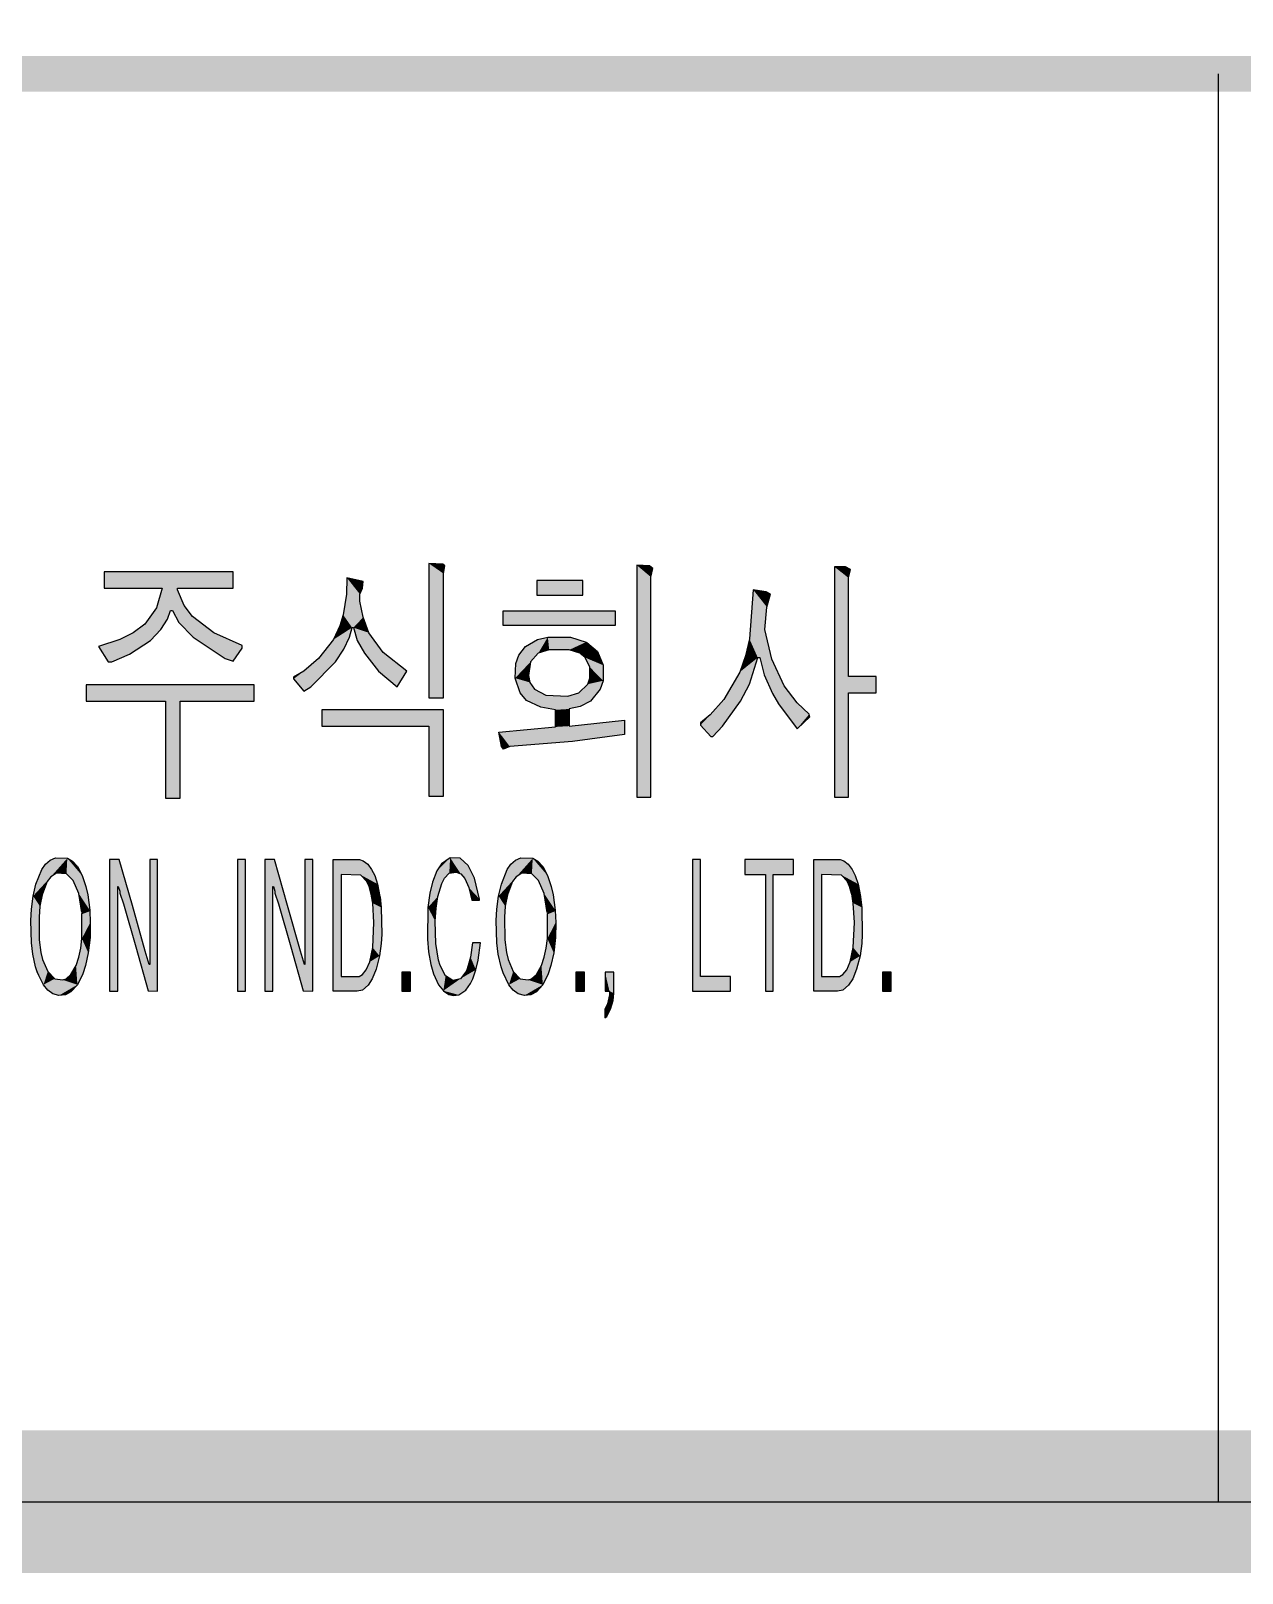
# Model space of a CAD drawing. Extents: x -109 to 1179, y -20 to 602.
# Drawn here: x 316.26 to 350.17, y 16 to 59.2 of the extents above; entities that cross this region are included whole.
import ezdxf

# ---------------------------------------------------------------- set-up
doc = ezdxf.new("R2010")
doc.units = 0
doc.header["$LTSCALE"] = 500
doc.header["$MEASUREMENT"] = 0
doc.layers.get('0').update_dxf_attribs({"linetype": 'CONTINUOUS'})
for name, color, linetype in [('HATCH1', 253, 'CONTINUOUS'), ('T-LINE3', 2, 'CONTINUOUS'), ('T-TEMP1', 1, 'CONTINUOUS')]:
    doc.layers.add(name, color=color, linetype=linetype)

# ---------------------------------------------------------------- blocks, each defined once
blk = doc.blocks.new('AA')
for points in [[(2936.8, 38.7), (2936.8, -216.5), (2964.9, -216.5), (2964.9, 19.2), (2967.4, 33.8), (2963.7, 37), (2936.8, 38.7)], [(3331.2, 35.4), (3331.2, -405), (3358.1, -405), (3358.1, 12.7), (3361.8, 28.9), (3355.7, 33.8), (3331.2, 35.4)], [(3706.1, 32.2), (3706.1, -405), (3733, -405), (3733, -206.7), (3785.5, -206.7), (3785.5, -175.8), (3733, -175.8), (3733, 11), (3736.6, 27.3), (3726.9, 32.2), (3706.1, 32.2)], [(2321.4, 22.4), (2321.4, -8.5), (2431.3, -8.5), (2420.3, -45.8), (2398.3, -76.7), (2376.3, -93), (2350.7, -106), (2310.4, -119), (2328.7, -148.2), (2336, -148.2), (2369, -133.6), (2409.3, -107.6), (2428.8, -86.5), (2441.1, -67), (2447.2, -50.7), (2450.8, -50.7), (2463, -73.5), (2489.9, -101.1), (2551, -141.7), (2565.6, -146.6), (2582.7, -122.2), (2582.7, -117.3), (2529, -93), (2488.7, -62.1), (2472.8, -41), (2460.6, -11.7), (2460.6, -8.5), (2565.6, -8.5), (2565.6, 22.4), (2321.4, 22.4)], [(2781.7, 11), (2780.5, -19.8), (2774.4, -58.8), (2768.3, -80), (2756.1, -106), (2728, -141.7), (2699.9, -166.1), (2680.4, -177.5), (2680.4, -180.7), (2699.9, -203.5), (2713.4, -195.3), (2759.8, -148.2), (2775.6, -123.8), (2786.6, -101.1), (2791.5, -83.2), (2794, -83.2), (2801.3, -107.6), (2814.7, -132), (2841.6, -166.1), (2877, -195.3), (2895.3, -166.1), (2850.1, -130.3), (2823.3, -93), (2812.3, -63.7), (2806.2, -32.8), (2806.2, -19.8), (2811, -8.5), (2812.3, 4.5), (2781.7, 11)], [(3142, 6.2), (3142, -21.5), (3228.7, -21.5), (3228.7, 6.2), (3142, 6.2)], [(3552.3, -11.7), (3544.9, -104.3), (3537.6, -136.8), (3526.6, -167.7), (3496.1, -219.7), (3470.4, -249), (3452.1, -263.6), (3452.1, -268.5), (3471.7, -289.6), (3475.3, -289.6), (3493.6, -270.1), (3527.8, -223), (3544.9, -190.5), (3560.8, -140.1), (3564.5, -140.1), (3573, -172.6), (3588.9, -208.3), (3599.9, -227.8), (3635.3, -275), (3659.7, -252.2), (3658.5, -247.3), (3635.3, -226.2), (3610.9, -193.7), (3587.7, -143.3), (3574.2, -86.5), (3577.9, -44.2), (3585.2, -19.8), (3576.7, -15), (3552.3, -11.7)], [(3077.3, -52.3), (3077.3, -78.3), (3290.9, -78.3), (3290.9, -52.3), (3077.3, -52.3)], [(3235.4, -110.6), (3223.4, -131.8), (3203, -125.5), (3165.2, -125.5), (3144.4, -132), (3129.8, -148.2), (3126.1, -174.2), (3128.5, -187.2), (3137.1, -200.2), (3159.1, -211.6), (3200.6, -213.2), (3221.3, -206.7), (3238.4, -190.5), (3242.1, -179.1), (3242.1, -158), (3233.6, -140.1), (3224, -132.1), (3236.4, -111.2), (3256.8, -128.7), (3267.7, -154.7), (3267.7, -184), (3261.6, -200.2), (3243.3, -223), (3223.8, -232.7), (3203, -237.6), (3203, -270.1), (3308, -258.7), (3308, -286.3), (3209.1, -299.3), (3090.7, -309.1), (3078.5, -314), (3074.8, -309.1), (3069.9, -281.5), (3177.4, -271.7), (3177.4, -239.2), (3149.3, -234.3), (3122.4, -221.3), (3110.2, -206.7), (3100.5, -179.1), (3101.7, -151.5), (3107.8, -135.2), (3120, -119), (3143.2, -106), (3162.7, -101.1), (3205.5, -101.1), (3235.4, -110.6)], [(2287.2, -192.1), (2287.2, -223), (2437.4, -223), (2437.4, -406.6), (2465.5, -406.6), (2465.5, -223), (2605.9, -223), (2605.9, -192.1), (2287.2, -192.1)], [(2734.1, -239.2), (2734.1, -270.1), (2936.8, -270.1), (2936.8, -403.3), (2964.9, -403.3), (2964.9, -239.2), (2734.1, -239.2)], [(2293.8, -619.3), (2278.9, -623.7), (2273.2, -588), (2262.5, -563), (2249.8, -550.5), (2230.7, -549.4), (2220, -556.2), (2213.1, -565.3), (2203.6, -590.3), (2199.3, -611.9), (2197.7, -632.4), (2198.2, -675.6), (2201.4, -699.5), (2204.6, -713.1), (2214.2, -735.9), (2227.5, -749.5), (2242.9, -751.8), (2249.3, -749.5), (2258.3, -741.5), (2267.9, -724.5), (2273.2, -708.6), (2276.9, -691.5), (2279, -673.3), (2279, -625.4), (2293.9, -620.3), (2295, -642.6), (2294.4, -671), (2291.2, -700.6), (2285.9, -724.5), (2280.6, -740.4), (2270.5, -760.9), (2258.3, -774.5), (2247.7, -780.2), (2235.4, -781.4), (2223.7, -777.9), (2214.2, -771.1), (2206.2, -760.9), (2195.1, -738.1), (2191.3, -726.8), (2186, -702.9), (2183.4, -681.3), (2182.3, -639.2), (2183.4, -617.6), (2186.5, -592.6), (2191.9, -569.8), (2203, -542.5), (2209.9, -532.3), (2219, -524.3), (2229.1, -519.8), (2251.4, -520.9), (2260.9, -526.6), (2270.5, -536.8), (2279.5, -553.9), (2286.5, -574.4), (2290.2, -590.3), (2293.8, -619.3)], [(2331.6, -523.2), (2331.6, -773.4), (2347, -773.4), (2347, -574.4), (2348.1, -574.4), (2350.7, -583.5), (2350.7, -586.9), (2357.7, -607.4), (2381, -689.2), (2404.4, -772.3), (2422.5, -773.4), (2422.5, -523.2), (2407.6, -523.2), (2407.6, -722.2), (2406.5, -722.2), (2399.1, -697.2), (2374.7, -610.8), (2349.7, -523.2), (2331.6, -523.2)], [(2573.9, -523.2), (2573.9, -773.4), (2589.3, -773.4), (2589.3, -523.2), (2573.9, -523.2)], [(2626, -523.2), (2626, -773.4), (2641.4, -773.4), (2641.4, -574.4), (2642.5, -574.4), (2645.1, -583.5), (2645.1, -586.9), (2652, -607.4), (2675.4, -689.2), (2698.8, -772.3), (2716.9, -773.4), (2716.9, -523.2), (2702, -523.2), (2702, -722.2), (2700.9, -722.2), (2693.5, -697.2), (2669.1, -610.8), (2644.1, -523.2), (2626, -523.2)], [(2844.3, -593.2), (2828.4, -592.2), (2823.7, -574.4), (2818.9, -564.1), (2808.3, -552.8), (2770.5, -551.6), (2770.5, -745), (2804.6, -745), (2810.9, -741.5), (2818.4, -732.5), (2824.8, -717.7), (2830.6, -690.4), (2832.7, -642.6), (2830.6, -606.2), (2828.5, -592.8), (2844.5, -594.1), (2846.5, -614.2), (2847.6, -665.4), (2846.5, -682.4), (2843.4, -706.3), (2837, -731.3), (2829.5, -749.5), (2821.6, -762), (2810.9, -771.1), (2800.8, -773.4), (2755.7, -773.4), (2755.7, -523.2), (2805.6, -523.2), (2812.5, -525.5), (2821, -532.3), (2828.5, -542.5), (2834.3, -553.9), (2839.6, -569.8), (2844.3, -593.2)], [(2977.3, -519.8), (2960.8, -531.2), (2952.3, -544.8), (2943.8, -566.4), (2939, -586.9), (2935.3, -614.2), (2934.2, -674.5), (2936.3, -698.3), (2940.6, -722.2), (2945.9, -740.4), (2955.5, -760.9), (2964.5, -772.3), (2974.6, -779.1), (2983.6, -781.4), (2993.7, -780.2), (3007, -771.1), (3016.1, -758.6), (3020.3, -749.5), (3026.1, -732.5), (3030.4, -714.3), (3034.7, -681.3), (3019.8, -681.3), (3016.1, -708.6), (3011.8, -724.5), (3008.1, -734.7), (2996.9, -749.5), (2982.6, -752.9), (2968.8, -743.8), (2958.7, -724.5), (2955.5, -714.3), (2950.2, -682.4), (2949.1, -640.3), (2950.7, -615.3), (2953.9, -593.7), (2961.3, -568.7), (2966.6, -558.5), (2975.7, -549.4), (2989, -547.1), (2997.5, -550.5), (3005.4, -559.6), (3012.9, -576.6), (3018.2, -600.5), (3033.1, -600.5), (3033.1, -598.3), (3023.5, -558.5), (3011.8, -534.6), (2996.4, -520.9), (2977.3, -519.8)], [(3176.5, -619.3), (3161.5, -623.7), (3155.8, -588), (3145.2, -563), (3132.4, -550.5), (3113.3, -549.4), (3102.7, -556.2), (3095.8, -565.3), (3086.2, -590.3), (3081.9, -611.9), (3080.4, -632.4), (3080.9, -675.6), (3084.1, -699.5), (3087.3, -713.1), (3096.8, -735.9), (3110.1, -749.5), (3125.5, -751.8), (3131.9, -749.5), (3140.9, -741.5), (3150.5, -724.5), (3155.8, -708.6), (3159.5, -691.5), (3161.7, -673.3), (3161.7, -625.4), (3176.6, -620.3), (3177.6, -642.6), (3177.1, -671), (3173.9, -700.6), (3168.6, -724.5), (3163.2, -740.4), (3153.2, -760.9), (3140.9, -774.5), (3130.3, -780.2), (3118.1, -781.4), (3106.4, -777.9), (3096.8, -771.1), (3088.9, -760.9), (3077.7, -738.1), (3074, -726.8), (3068.7, -702.9), (3066, -681.3), (3064.9, -639.2), (3066, -617.6), (3069.2, -592.6), (3074.5, -569.8), (3085.7, -542.5), (3092.6, -532.3), (3101.6, -524.3), (3111.7, -519.8), (3134, -520.9), (3143.6, -526.6), (3153.2, -536.8), (3162.2, -553.9), (3169.1, -574.4), (3172.8, -590.3), (3176.5, -619.3)], [(3436.9, -523.2), (3436.9, -773.4), (3509.2, -773.4), (3509.2, -745), (3452.3, -745), (3452.3, -523.2), (3436.9, -523.2)], [(3536.3, -523.2), (3536.3, -551.6), (3575.1, -551.6), (3575.1, -773.4), (3590, -773.4), (3590, -551.6), (3628.2, -551.6), (3628.2, -523.2), (3536.3, -523.2)], [(3755.7, -593.2), (3739.7, -592.2), (3735, -574.4), (3730.2, -564.1), (3719.6, -552.8), (3681.9, -551.6), (3681.9, -745), (3715.9, -745), (3722.3, -741.5), (3729.7, -732.5), (3736.1, -717.7), (3741.9, -690.4), (3744.1, -642.6), (3741.9, -606.2), (3739.9, -592.8), (3755.8, -594.1), (3757.9, -614.2), (3758.9, -665.4), (3757.9, -682.4), (3754.7, -706.3), (3748.3, -731.3), (3740.9, -749.5), (3732.9, -762), (3722.3, -771.1), (3712.2, -773.4), (3667, -773.4), (3667, -523.2), (3717, -523.2), (3723.9, -525.5), (3732.4, -532.3), (3739.8, -542.5), (3745.7, -553.9), (3751, -569.8), (3755.7, -593.2)], [(2885.9, -737), (2885.9, -773.4), (2902.3, -773.4), (2902.3, -737), (2885.9, -737)], [(3215.9, -737), (3215.9, -773.4), (3232.3, -773.4), (3232.3, -737), (3215.9, -737)], [(3271.1, -737), (3271.1, -773.4), (3279.6, -773.4), (3279.6, -780.2), (3275.9, -797.3), (3270.6, -807.5), (3270.6, -823.4), (3274.3, -821.2), (3281.7, -807.5), (3286.5, -790.5), (3288.1, -776.8), (3288.1, -737), (3271.1, -737)], [(3797.2, -737), (3797.2, -773.4), (3813.7, -773.4), (3813.7, -737), (3797.2, -737)]]:
    blk.add_lwpolyline(points)
for points in [[(2964.9, -216.5), (2964.9, 19.2), (2936.8, 38.7)], [(2936.8, -216.5), (2964.9, -216.5), (2936.8, 38.7)], [(2936.8, 38.7), (2936.8, -216.5), (2936.8, 38.7)], [(2967.4, 33.8), (2963.7, 37), (2936.8, 38.7)], [(2964.9, 19.2), (2967.4, 33.8), (2936.8, 38.7)], [(3358.1, -405), (3358.1, 12.7), (3331.2, 35.4)], [(3331.2, -405), (3358.1, -405), (3331.2, 35.4)], [(3361.8, 28.9), (3355.7, 33.8), (3331.2, 35.4)], [(3358.1, 12.7), (3361.8, 28.9), (3331.2, 35.4)], [(3733, -405), (3733, -206.7), (3706.1, 32.2)], [(3706.1, -405), (3733, -405), (3706.1, 32.2)], [(3706.1, 32.2), (3706.1, -405), (3706.1, 32.2)], [(3733, -206.7), (3733, 11), (3706.1, 32.2)], [(3726.9, 32.2), (3706.1, 32.2), (3733, 11)], [(3736.6, 27.3), (3726.9, 32.2), (3733, 11)], [(2321.4, 22.4), (2565.6, 22.4), (2321.4, 22.4)], [(2431.3, -8.5), (2565.6, 22.4), (2321.4, 22.4)], [(2321.4, -8.5), (2431.3, -8.5), (2321.4, 22.4)], [(2460.6, -8.5), (2565.6, 22.4), (2431.3, -8.5)], [(2565.6, -8.5), (2565.6, 22.4), (2460.6, -8.5)], [(2791.5, -83.2), (2781.7, 11), (2780.5, -19.8)], [(2781.7, 11), (2780.5, -19.8), (2781.7, 11)], [(2794, -83.2), (2781.7, 11), (2791.5, -83.2)], [(2806.2, -19.8), (2781.7, 11), (2794, -83.2)], [(2812.3, 4.5), (2781.7, 11), (2806.2, -19.8)], [(2811, -8.5), (2812.3, 4.5), (2806.2, -19.8)], [(3228.7, -21.5), (3228.7, 6.2), (3142, 6.2)], [(3142, -21.5), (3228.7, -21.5), (3142, 6.2)], [(3142, 6.2), (3142, -21.5), (3142, 6.2)], [(3733, -175.8), (3733, 11), (3733, -206.7)], [(2420.3, -45.8), (2460.6, -8.5), (2431.3, -8.5)], [(2447.2, -50.7), (2460.6, -8.5), (2420.3, -45.8)], [(2450.8, -50.7), (2460.6, -8.5), (2447.2, -50.7)], [(2460.6, -11.7), (2460.6, -8.5), (2450.8, -50.7)], [(2472.8, -41), (2460.6, -11.7), (2450.8, -50.7)], [(2774.4, -58.8), (2791.5, -83.2), (2780.5, -19.8)], [(2806.2, -32.8), (2806.2, -19.8), (2794, -83.2)], [(3560.8, -140.1), (3552.3, -11.7), (3544.9, -104.3)], [(3552.3, -11.7), (3544.9, -104.3), (3552.3, -11.7)], [(3564.5, -140.1), (3552.3, -11.7), (3560.8, -140.1)], [(3577.9, -44.2), (3552.3, -11.7), (3564.5, -140.1)], [(3576.7, -15), (3552.3, -11.7), (3577.9, -44.2)], [(3585.2, -19.8), (3576.7, -15), (3577.9, -44.2)], [(2376.3, -93), (2447.2, -50.7), (2398.3, -76.7)], [(2441.1, -67), (2447.2, -50.7), (2376.3, -93)], [(2398.3, -76.7), (2447.2, -50.7), (2420.3, -45.8)], [(2488.7, -62.1), (2472.8, -41), (2450.8, -50.7)], [(2529, -93), (2488.7, -62.1), (2450.8, -50.7)], [(2582.7, -122.2), (2529, -93), (2450.8, -50.7)], [(2565.6, -146.6), (2582.7, -122.2), (2450.8, -50.7)], [(2551, -141.7), (2565.6, -146.6), (2450.8, -50.7)], [(2489.9, -101.1), (2551, -141.7), (2450.8, -50.7)], [(2463, -73.5), (2489.9, -101.1), (2450.8, -50.7)], [(2812.3, -63.7), (2806.2, -32.8), (2794, -83.2)], [(3290.9, -78.3), (3290.9, -52.3), (3077.3, -52.3)], [(3077.3, -78.3), (3290.9, -78.3), (3077.3, -52.3)], [(3077.3, -52.3), (3077.3, -78.3), (3077.3, -52.3)], [(3574.2, -86.5), (3577.9, -44.2), (3564.5, -140.1)], [(2350.7, -106), (2441.1, -67), (2376.3, -93)], [(2428.8, -86.5), (2441.1, -67), (2350.7, -106)], [(2409.3, -107.6), (2428.8, -86.5), (2350.7, -106)], [(2728, -141.7), (2791.5, -83.2), (2756.1, -106)], [(2786.6, -101.1), (2791.5, -83.2), (2728, -141.7)], [(2756.1, -106), (2791.5, -83.2), (2768.3, -80)], [(2768.3, -80), (2791.5, -83.2), (2774.4, -58.8)], [(2823.3, -93), (2812.3, -63.7), (2794, -83.2)], [(2877, -195.3), (2823.3, -93), (2794, -83.2)], [(2841.6, -166.1), (2877, -195.3), (2794, -83.2)], [(2814.7, -132), (2841.6, -166.1), (2794, -83.2)], [(2801.3, -107.6), (2814.7, -132), (2794, -83.2)], [(3587.7, -143.3), (3574.2, -86.5), (3564.5, -140.1)], [(2310.4, -119), (2328.7, -148.2), (2350.7, -106)], [(2328.7, -148.2), (2336, -148.2), (2350.7, -106)], [(2336, -148.2), (2369, -133.6), (2350.7, -106)], [(2369, -133.6), (2409.3, -107.6), (2350.7, -106)], [(2582.7, -117.3), (2529, -93), (2582.7, -122.2)], [(2699.9, -166.1), (2786.6, -101.1), (2728, -141.7)], [(2775.6, -123.8), (2786.6, -101.1), (2699.9, -166.1)], [(2850.1, -130.3), (2823.3, -93), (2877, -195.3)], [(3100.5, -179.1), (3162.7, -101.1), (3129.8, -148.2)], [(3143.2, -106), (3162.7, -101.1), (3100.5, -179.1)], [(3120, -119), (3143.2, -106), (3100.5, -179.1)], [(3129.8, -148.2), (3162.7, -101.1), (3144.4, -132)], [(3144.4, -132), (3162.7, -101.1), (3165.2, -125.5)], [(3162.7, -101.1), (3235.4, -110.6), (3165.2, -125.5)], [(3205.5, -101.1), (3235.4, -110.6), (3162.7, -101.1)], [(3203, -125.5), (3165.2, -125.5), (3235.4, -110.6)], [(3223.4, -131.8), (3203, -125.5), (3235.4, -110.6)], [(3235.4, -110.6), (3223.4, -131.8), (3236, -110.8), (3223.8, -132)], [(3236, -110.8), (3223.8, -132), (3236.4, -111.2), (3224, -132.1)], [(3224, -132.1), (3236.4, -111.2), (3233.6, -140.1)], [(3236.4, -111.2), (3256.8, -128.7), (3233.6, -140.1)], [(3537.6, -136.8), (3560.8, -140.1), (3544.9, -104.3)], [(2759.8, -148.2), (2775.6, -123.8), (2699.9, -166.1)], [(2895.3, -166.1), (2850.1, -130.3), (2877, -195.3)], [(3107.8, -135.2), (3120, -119), (3100.5, -179.1)], [(3101.7, -151.5), (3107.8, -135.2), (3100.5, -179.1)], [(3256.8, -128.7), (3267.7, -154.7), (3233.6, -140.1)], [(3233.6, -140.1), (3267.7, -184), (3242.1, -158)], [(3267.7, -154.7), (3267.7, -184), (3233.6, -140.1)], [(3496.1, -219.7), (3560.8, -140.1), (3526.6, -167.7)], [(3544.9, -190.5), (3560.8, -140.1), (3496.1, -219.7)], [(3526.6, -167.7), (3560.8, -140.1), (3537.6, -136.8)], [(3635.3, -275), (3587.7, -143.3), (3564.5, -140.1)], [(3599.9, -227.8), (3635.3, -275), (3564.5, -140.1)], [(3588.9, -208.3), (3599.9, -227.8), (3564.5, -140.1)], [(3573, -172.6), (3588.9, -208.3), (3564.5, -140.1)], [(3610.9, -193.7), (3587.7, -143.3), (3635.3, -275)], [(2680.4, -180.7), (2699.9, -203.5), (2699.9, -166.1)], [(2680.4, -177.5), (2680.4, -180.7), (2699.9, -166.1)], [(2713.4, -195.3), (2759.8, -148.2), (2699.9, -166.1)], [(2699.9, -203.5), (2713.4, -195.3), (2699.9, -166.1)], [(3126.1, -174.2), (3100.5, -179.1), (3129.8, -148.2)], [(3128.5, -187.2), (3100.5, -179.1), (3126.1, -174.2)], [(3242.1, -158), (3267.7, -184), (3242.1, -179.1)], [(2605.9, -192.1), (2287.2, -192.1), (2437.4, -223)], [(2287.2, -223), (2437.4, -223), (2287.2, -192.1)], [(2287.2, -192.1), (2287.2, -223), (2287.2, -192.1)], [(2605.9, -223), (2605.9, -192.1), (2437.4, -223)], [(3137.1, -200.2), (3100.5, -179.1), (3128.5, -187.2)], [(3177.4, -239.2), (3100.5, -179.1), (3137.1, -200.2)], [(3110.2, -206.7), (3100.5, -179.1), (3177.4, -239.2)], [(3159.1, -211.6), (3177.4, -239.2), (3137.1, -200.2)], [(3267.7, -184), (3203, -237.6), (3238.4, -190.5)], [(3223.8, -232.7), (3203, -237.6), (3267.7, -184)], [(3238.4, -190.5), (3203, -237.6), (3221.3, -206.7)], [(3243.3, -223), (3223.8, -232.7), (3267.7, -184)], [(3242.1, -179.1), (3267.7, -184), (3238.4, -190.5)], [(3261.6, -200.2), (3243.3, -223), (3267.7, -184)], [(3470.4, -249), (3544.9, -190.5), (3496.1, -219.7)], [(3527.8, -223), (3544.9, -190.5), (3470.4, -249)], [(3635.3, -226.2), (3610.9, -193.7), (3635.3, -275)], [(3785.5, -175.8), (3733, -175.8), (3733, -206.7)], [(3785.5, -206.7), (3785.5, -175.8), (3733, -206.7)], [(2465.5, -223), (2605.9, -223), (2437.4, -223)], [(2465.5, -406.6), (2465.5, -223), (2437.4, -223)], [(2437.4, -406.6), (2465.5, -406.6), (2437.4, -223)], [(3122.4, -221.3), (3110.2, -206.7), (3177.4, -239.2)], [(3149.3, -234.3), (3122.4, -221.3), (3177.4, -239.2)], [(3200.6, -213.2), (3177.4, -239.2), (3159.1, -211.6)], [(3221.3, -206.7), (3177.4, -239.2), (3200.6, -213.2)], [(3203, -237.6), (3177.4, -239.2), (3221.3, -206.7)], [(3493.6, -270.1), (3527.8, -223), (3470.4, -249)], [(3658.5, -247.3), (3635.3, -226.2), (3635.3, -275)], [(2964.9, -239.2), (2734.1, -239.2), (2936.8, -270.1)], [(2734.1, -270.1), (2936.8, -270.1), (2734.1, -239.2)], [(2734.1, -239.2), (2734.1, -270.1), (2734.1, -239.2)], [(2964.9, -403.3), (2964.9, -239.2), (2936.8, -270.1)], [(3203, -270.1), (3177.4, -239.2), (3203, -237.6)], [(3177.4, -271.7), (3177.4, -239.2), (3203, -270.1)], [(3308, -258.7), (3308, -286.3), (3203, -270.1)], [(3452.1, -268.5), (3471.7, -289.6), (3470.4, -249)], [(3452.1, -263.6), (3452.1, -268.5), (3470.4, -249)], [(3475.3, -289.6), (3493.6, -270.1), (3470.4, -249)], [(3471.7, -289.6), (3475.3, -289.6), (3470.4, -249)], [(3659.7, -252.2), (3658.5, -247.3), (3635.3, -275)], [(2936.8, -403.3), (2964.9, -403.3), (2936.8, -270.1)], [(3069.9, -281.5), (3177.4, -271.7), (3090.7, -309.1)], [(3074.8, -309.1), (3069.9, -281.5), (3090.7, -309.1)], [(3090.7, -309.1), (3177.4, -271.7), (3203, -270.1)], [(3209.1, -299.3), (3090.7, -309.1), (3203, -270.1)], [(3308, -286.3), (3209.1, -299.3), (3203, -270.1)], [(3078.5, -314), (3074.8, -309.1), (3090.7, -309.1)], [(2229.1, -519.8), (2251.4, -520.9), (2186.5, -592.6)], [(2219, -524.3), (2229.1, -519.8), (2186.5, -592.6)], [(2186.5, -592.6), (2251.4, -520.9), (2220, -556.2)], [(2209.9, -532.3), (2219, -524.3), (2186.5, -592.6)], [(2220, -556.2), (2251.4, -520.9), (2230.7, -549.4)], [(2230.7, -549.4), (2251.4, -520.9), (2249.8, -550.5)], [(2249.8, -550.5), (2251.4, -520.9), (2262.5, -563)], [(2251.4, -520.9), (2293.8, -619.3), (2262.5, -563)], [(2290.2, -590.3), (2293.8, -619.3), (2251.4, -520.9)], [(2286.5, -574.4), (2290.2, -590.3), (2251.4, -520.9)], [(2279.5, -553.9), (2286.5, -574.4), (2251.4, -520.9)], [(2270.5, -536.8), (2279.5, -553.9), (2251.4, -520.9)], [(2260.9, -526.6), (2270.5, -536.8), (2251.4, -520.9)], [(2399.1, -697.2), (2331.6, -523.2), (2348.1, -574.4)], [(2349.7, -523.2), (2331.6, -523.2), (2399.1, -697.2)], [(2347, -574.4), (2348.1, -574.4), (2331.6, -523.2)], [(2347, -773.4), (2347, -574.4), (2331.6, -523.2)], [(2331.6, -773.4), (2347, -773.4), (2331.6, -523.2)], [(2331.6, -523.2), (2331.6, -773.4), (2331.6, -523.2)], [(2374.7, -610.8), (2349.7, -523.2), (2399.1, -697.2)], [(2407.6, -523.2), (2407.6, -722.2), (2422.5, -773.4)], [(2422.5, -523.2), (2407.6, -523.2), (2422.5, -773.4)], [(2589.3, -773.4), (2589.3, -523.2), (2573.9, -523.2)], [(2573.9, -773.4), (2589.3, -773.4), (2573.9, -523.2)], [(2573.9, -523.2), (2573.9, -773.4), (2573.9, -523.2)], [(2693.5, -697.2), (2626, -523.2), (2642.5, -574.4)], [(2644.1, -523.2), (2626, -523.2), (2693.5, -697.2)], [(2641.4, -574.4), (2642.5, -574.4), (2626, -523.2)], [(2641.4, -773.4), (2641.4, -574.4), (2626, -523.2)], [(2626, -773.4), (2641.4, -773.4), (2626, -523.2)], [(2626, -523.2), (2626, -773.4), (2626, -523.2)], [(2669.1, -610.8), (2644.1, -523.2), (2693.5, -697.2)], [(2702, -523.2), (2702, -722.2), (2716.9, -773.4)], [(2716.9, -523.2), (2702, -523.2), (2716.9, -773.4)], [(2755.7, -523.2), (2839.6, -569.8), (2808.3, -552.8)], [(2770.5, -745), (2755.7, -523.2), (2770.5, -551.6)], [(2755.7, -773.4), (2755.7, -523.2), (2770.5, -745)], [(2834.3, -553.9), (2839.6, -569.8), (2755.7, -523.2)], [(2828.5, -542.5), (2834.3, -553.9), (2755.7, -523.2)], [(2821, -532.3), (2828.5, -542.5), (2755.7, -523.2)], [(2770.5, -551.6), (2755.7, -523.2), (2808.3, -552.8)], [(2812.5, -525.5), (2821, -532.3), (2755.7, -523.2)], [(2805.6, -523.2), (2812.5, -525.5), (2755.7, -523.2)], [(2935.3, -614.2), (2966.6, -558.5), (2977.3, -519.8)], [(2939, -586.9), (2935.3, -614.2), (2977.3, -519.8)], [(2943.8, -566.4), (2939, -586.9), (2977.3, -519.8)], [(2952.3, -544.8), (2943.8, -566.4), (2977.3, -519.8)], [(2960.8, -531.2), (2952.3, -544.8), (2977.3, -519.8)], [(2977.3, -519.8), (2960.8, -531.2), (2977.3, -519.8)], [(2966.6, -558.5), (2975.7, -549.4), (2977.3, -519.8)], [(2975.7, -549.4), (2989, -547.1), (2977.3, -519.8)], [(2989, -547.1), (2997.5, -550.5), (2977.3, -519.8)], [(3005.4, -559.6), (2977.3, -519.8), (2997.5, -550.5)], [(2996.4, -520.9), (2977.3, -519.8), (3005.4, -559.6)], [(3012.9, -576.6), (2996.4, -520.9), (3005.4, -559.6)], [(3011.8, -534.6), (2996.4, -520.9), (3012.9, -576.6)], [(3111.7, -519.8), (3134, -520.9), (3069.2, -592.6)], [(3101.6, -524.3), (3111.7, -519.8), (3069.2, -592.6)], [(3069.2, -592.6), (3134, -520.9), (3102.7, -556.2)], [(3092.6, -532.3), (3101.6, -524.3), (3069.2, -592.6)], [(3102.7, -556.2), (3134, -520.9), (3113.3, -549.4)], [(3113.3, -549.4), (3134, -520.9), (3132.4, -550.5)], [(3132.4, -550.5), (3134, -520.9), (3145.2, -563)], [(3134, -520.9), (3176.5, -619.3), (3145.2, -563)], [(3172.8, -590.3), (3176.5, -619.3), (3134, -520.9)], [(3169.1, -574.4), (3172.8, -590.3), (3134, -520.9)], [(3162.2, -553.9), (3169.1, -574.4), (3134, -520.9)], [(3153.2, -536.8), (3162.2, -553.9), (3134, -520.9)], [(3143.6, -526.6), (3153.2, -536.8), (3134, -520.9)], [(3452.3, -523.2), (3436.9, -523.2), (3436.9, -773.4)], [(3452.3, -745), (3452.3, -523.2), (3436.9, -773.4)], [(3436.9, -523.2), (3436.9, -773.4), (3436.9, -523.2)], [(3628.2, -523.2), (3536.3, -523.2), (3575.1, -551.6)], [(3536.3, -551.6), (3575.1, -551.6), (3536.3, -523.2)], [(3536.3, -523.2), (3536.3, -551.6), (3536.3, -523.2)], [(3628.2, -551.6), (3628.2, -523.2), (3575.1, -551.6)], [(3667, -523.2), (3751, -569.8), (3719.6, -552.8)], [(3681.9, -745), (3667, -523.2), (3681.9, -551.6)], [(3667, -773.4), (3667, -523.2), (3681.9, -745)], [(3745.7, -553.9), (3751, -569.8), (3667, -523.2)], [(3681.9, -551.6), (3667, -523.2), (3719.6, -552.8)], [(3739.8, -542.5), (3745.7, -553.9), (3667, -523.2)], [(3732.4, -532.3), (3739.8, -542.5), (3667, -523.2)], [(3723.9, -525.5), (3732.4, -532.3), (3667, -523.2)], [(3717, -523.2), (3723.9, -525.5), (3667, -523.2)], [(2203, -542.5), (2209.9, -532.3), (2186.5, -592.6)], [(2191.9, -569.8), (2203, -542.5), (2186.5, -592.6)], [(2808.3, -552.8), (2839.6, -569.8), (2818.9, -564.1)], [(3023.5, -558.5), (3011.8, -534.6), (3012.9, -576.6)], [(3085.7, -542.5), (3092.6, -532.3), (3069.2, -592.6)], [(3074.5, -569.8), (3085.7, -542.5), (3069.2, -592.6)], [(3590, -773.4), (3590, -551.6), (3575.1, -551.6)], [(3575.1, -773.4), (3590, -773.4), (3575.1, -551.6)], [(3590, -551.6), (3628.2, -551.6), (3575.1, -551.6)], [(3719.6, -552.8), (3751, -569.8), (3730.2, -564.1)], [(2213.1, -565.3), (2186.5, -592.6), (2220, -556.2)], [(2203.6, -590.3), (2186.5, -592.6), (2213.1, -565.3)], [(2293.8, -619.3), (2262.5, -563), (2293.8, -619.3)], [(2273.2, -588), (2262.5, -563), (2293.8, -619.3)], [(2350.7, -583.5), (2399.1, -697.2), (2348.1, -574.4)], [(2357.7, -607.4), (2399.1, -697.2), (2350.7, -583.5)], [(2350.7, -586.9), (2357.7, -607.4), (2350.7, -583.5)], [(2645.1, -583.5), (2693.5, -697.2), (2642.5, -574.4)], [(2652, -607.4), (2693.5, -697.2), (2645.1, -583.5)], [(2645.1, -586.9), (2652, -607.4), (2645.1, -583.5)], [(2839.6, -569.8), (2844.3, -593.2), (2818.9, -564.1)], [(2823.7, -574.4), (2818.9, -564.1), (2844.3, -593.2)], [(2828.4, -592.2), (2823.7, -574.4), (2844.3, -593.2)], [(2961.3, -568.7), (2966.6, -558.5), (2935.3, -614.2)], [(2953.9, -593.7), (2961.3, -568.7), (2935.3, -614.2)], [(3033.1, -598.3), (3023.5, -558.5), (3012.9, -576.6)], [(3033.1, -600.5), (3033.1, -598.3), (3012.9, -576.6)], [(3018.2, -600.5), (3033.1, -600.5), (3012.9, -576.6)], [(3095.8, -565.3), (3069.2, -592.6), (3102.7, -556.2)], [(3086.2, -590.3), (3069.2, -592.6), (3095.8, -565.3)], [(3176.5, -619.3), (3145.2, -563), (3176.5, -619.3)], [(3155.8, -588), (3145.2, -563), (3176.5, -619.3)], [(3751, -569.8), (3755.7, -593.2), (3730.2, -564.1)], [(3735, -574.4), (3730.2, -564.1), (3755.7, -593.2)], [(3739.7, -592.2), (3735, -574.4), (3755.7, -593.2)], [(2183.4, -617.6), (2186.5, -592.6), (2206.2, -760.9)], [(2199.3, -611.9), (2186.5, -592.6), (2203.6, -590.3)], [(2201.4, -699.5), (2186.5, -592.6), (2198.2, -675.6)], [(2206.2, -760.9), (2186.5, -592.6), (2201.4, -699.5)], [(2197.7, -632.4), (2186.5, -592.6), (2199.3, -611.9)], [(2198.2, -675.6), (2186.5, -592.6), (2197.7, -632.4)], [(2278.9, -623.7), (2273.2, -588), (2293.8, -619.3)], [(2406.5, -722.2), (2399.1, -697.2), (2357.7, -607.4)], [(2422.5, -773.4), (2406.5, -722.2), (2357.7, -607.4)], [(2381, -689.2), (2422.5, -773.4), (2357.7, -607.4)], [(2700.9, -722.2), (2693.5, -697.2), (2652, -607.4)], [(2716.9, -773.4), (2700.9, -722.2), (2652, -607.4)], [(2675.4, -689.2), (2716.9, -773.4), (2652, -607.4)], [(2844.3, -593.2), (2828.4, -592.2), (2844.3, -593.2)], [(2844.3, -593.2), (2828.4, -592.2), (2844.4, -593.7), (2828.5, -592.6)], [(2844.4, -593.7), (2828.5, -592.6), (2844.5, -594.1), (2828.5, -592.8)], [(2828.5, -592.8), (2844.5, -594.1), (2830.6, -606.2)], [(2844.5, -594.1), (2846.5, -614.2), (2830.6, -606.2)], [(2830.6, -606.2), (2843.4, -706.3), (2832.7, -642.6)], [(2846.5, -682.4), (2843.4, -706.3), (2830.6, -606.2)], [(2847.6, -665.4), (2846.5, -682.4), (2830.6, -606.2)], [(2846.5, -614.2), (2847.6, -665.4), (2830.6, -606.2)], [(2934.2, -674.5), (2936.3, -698.3), (2935.3, -614.2)], [(2950.7, -615.3), (2953.9, -593.7), (2935.3, -614.2)], [(2964.5, -772.3), (2950.2, -682.4), (2935.3, -614.2)], [(2955.5, -760.9), (2964.5, -772.3), (2935.3, -614.2)], [(2945.9, -740.4), (2955.5, -760.9), (2935.3, -614.2)], [(2940.6, -722.2), (2945.9, -740.4), (2935.3, -614.2)], [(2936.3, -698.3), (2940.6, -722.2), (2935.3, -614.2)], [(2949.1, -640.3), (2950.7, -615.3), (2935.3, -614.2)], [(2950.2, -682.4), (2949.1, -640.3), (2935.3, -614.2)], [(3066, -617.6), (3069.2, -592.6), (3088.9, -760.9)], [(3081.9, -611.9), (3069.2, -592.6), (3086.2, -590.3)], [(3084.1, -699.5), (3069.2, -592.6), (3080.9, -675.6)], [(3088.9, -760.9), (3069.2, -592.6), (3084.1, -699.5)], [(3080.4, -632.4), (3069.2, -592.6), (3081.9, -611.9)], [(3080.9, -675.6), (3069.2, -592.6), (3080.4, -632.4)], [(3161.5, -623.7), (3155.8, -588), (3176.5, -619.3)], [(3755.7, -593.2), (3739.7, -592.2), (3755.7, -593.2)], [(3755.7, -593.2), (3739.7, -592.2), (3755.8, -593.7), (3739.8, -592.6)], [(3755.8, -593.7), (3739.8, -592.6), (3755.8, -594.1), (3739.9, -592.8)], [(3739.9, -592.8), (3755.8, -594.1), (3741.9, -606.2)], [(3755.8, -594.1), (3757.9, -614.2), (3741.9, -606.2)], [(3741.9, -606.2), (3754.7, -706.3), (3744.1, -642.6)], [(3757.9, -682.4), (3754.7, -706.3), (3741.9, -606.2)], [(3758.9, -665.4), (3757.9, -682.4), (3741.9, -606.2)], [(3757.9, -614.2), (3758.9, -665.4), (3741.9, -606.2)], [(2182.3, -639.2), (2183.4, -617.6), (2206.2, -760.9)], [(2183.4, -681.3), (2182.3, -639.2), (2206.2, -760.9)], [(2293.8, -619.3), (2278.9, -623.7), (2293.9, -619.9), (2279, -624.4)], [(2293.9, -619.9), (2279, -624.4), (2293.9, -620.3), (2279, -625.4)], [(2293.9, -620.3), (2295, -642.6), (2279, -673.3)], [(2279, -625.4), (2293.9, -620.3), (2279, -673.3)], [(2295, -642.6), (2294.4, -671), (2279, -673.3)], [(2832.7, -642.6), (2843.4, -706.3), (2830.6, -690.4)], [(3064.9, -639.2), (3066, -617.6), (3088.9, -760.9)], [(3066, -681.3), (3064.9, -639.2), (3088.9, -760.9)], [(3176.5, -619.3), (3161.5, -623.7), (3176.5, -619.9), (3161.7, -624.4)], [(3176.5, -619.9), (3161.7, -624.4), (3176.6, -620.3), (3161.7, -625.4)], [(3176.6, -620.3), (3177.6, -642.6), (3161.7, -673.3)], [(3161.7, -625.4), (3176.6, -620.3), (3161.7, -673.3)], [(3177.6, -642.6), (3177.1, -671), (3161.7, -673.3)], [(3744.1, -642.6), (3754.7, -706.3), (3741.9, -690.4)], [(2294.4, -671), (2291.2, -700.6), (2279, -673.3)], [(3177.1, -671), (3173.9, -700.6), (3161.7, -673.3)], [(2186, -702.9), (2183.4, -681.3), (2206.2, -760.9)], [(2204.6, -713.1), (2206.2, -760.9), (2201.4, -699.5)], [(2279, -673.3), (2270.5, -760.9), (2276.9, -691.5)], [(2280.6, -740.4), (2270.5, -760.9), (2279, -673.3)], [(2276.9, -691.5), (2270.5, -760.9), (2273.2, -708.6)], [(2285.9, -724.5), (2280.6, -740.4), (2279, -673.3)], [(2291.2, -700.6), (2285.9, -724.5), (2279, -673.3)], [(2404.4, -772.3), (2422.5, -773.4), (2381, -689.2)], [(2698.8, -772.3), (2716.9, -773.4), (2675.4, -689.2)], [(2830.6, -690.4), (2843.4, -706.3), (2824.8, -717.7)], [(2955.5, -714.3), (2950.2, -682.4), (2964.5, -772.3)], [(3019.8, -681.3), (3016.1, -708.6), (3026.1, -732.5)], [(3034.7, -681.3), (3019.8, -681.3), (3026.1, -732.5)], [(3030.4, -714.3), (3034.7, -681.3), (3026.1, -732.5)], [(3068.7, -702.9), (3066, -681.3), (3088.9, -760.9)], [(3087.3, -713.1), (3088.9, -760.9), (3084.1, -699.5)], [(3161.7, -673.3), (3153.2, -760.9), (3159.5, -691.5)], [(3163.2, -740.4), (3153.2, -760.9), (3161.7, -673.3)], [(3159.5, -691.5), (3153.2, -760.9), (3155.8, -708.6)], [(3168.6, -724.5), (3163.2, -740.4), (3161.7, -673.3)], [(3173.9, -700.6), (3168.6, -724.5), (3161.7, -673.3)], [(3741.9, -690.4), (3754.7, -706.3), (3736.1, -717.7)], [(2191.3, -726.8), (2186, -702.9), (2206.2, -760.9)], [(2195.1, -738.1), (2191.3, -726.8), (2206.2, -760.9)], [(2214.2, -735.9), (2206.2, -760.9), (2204.6, -713.1)], [(2267.9, -724.5), (2270.5, -760.9), (2258.3, -741.5)], [(2273.2, -708.6), (2270.5, -760.9), (2267.9, -724.5)], [(2407.6, -722.2), (2406.5, -722.2), (2422.5, -773.4)], [(2702, -722.2), (2700.9, -722.2), (2716.9, -773.4)], [(2843.4, -706.3), (2800.8, -773.4), (2824.8, -717.7)], [(2810.9, -771.1), (2800.8, -773.4), (2843.4, -706.3)], [(2824.8, -717.7), (2800.8, -773.4), (2818.4, -732.5)], [(2821.6, -762), (2810.9, -771.1), (2843.4, -706.3)], [(2829.5, -749.5), (2821.6, -762), (2843.4, -706.3)], [(2837, -731.3), (2829.5, -749.5), (2843.4, -706.3)], [(2958.7, -724.5), (2955.5, -714.3), (2964.5, -772.3)], [(2968.8, -743.8), (2958.7, -724.5), (2964.5, -772.3)], [(3011.8, -724.5), (3008.1, -734.7), (3026.1, -732.5)], [(3016.1, -708.6), (3011.8, -724.5), (3026.1, -732.5)], [(3074, -726.8), (3068.7, -702.9), (3088.9, -760.9)], [(3077.7, -738.1), (3074, -726.8), (3088.9, -760.9)], [(3096.8, -735.9), (3088.9, -760.9), (3087.3, -713.1)], [(3150.5, -724.5), (3153.2, -760.9), (3140.9, -741.5)], [(3155.8, -708.6), (3153.2, -760.9), (3150.5, -724.5)], [(3754.7, -706.3), (3712.2, -773.4), (3736.1, -717.7)], [(3722.3, -771.1), (3712.2, -773.4), (3754.7, -706.3)], [(3736.1, -717.7), (3712.2, -773.4), (3729.7, -732.5)], [(3732.9, -762), (3722.3, -771.1), (3754.7, -706.3)], [(3740.9, -749.5), (3732.9, -762), (3754.7, -706.3)], [(3748.3, -731.3), (3740.9, -749.5), (3754.7, -706.3)], [(2227.5, -749.5), (2206.2, -760.9), (2214.2, -735.9)], [(2242.9, -751.8), (2206.2, -760.9), (2227.5, -749.5)], [(2270.5, -760.9), (2206.2, -760.9), (2242.9, -751.8)], [(2214.2, -771.1), (2206.2, -760.9), (2270.5, -760.9)], [(2223.7, -777.9), (2214.2, -771.1), (2270.5, -760.9)], [(2235.4, -781.4), (2223.7, -777.9), (2270.5, -760.9)], [(2247.7, -780.2), (2235.4, -781.4), (2270.5, -760.9)], [(2249.3, -749.5), (2270.5, -760.9), (2242.9, -751.8)], [(2258.3, -774.5), (2247.7, -780.2), (2270.5, -760.9)], [(2258.3, -741.5), (2270.5, -760.9), (2249.3, -749.5)], [(2810.9, -741.5), (2755.7, -773.4), (2804.6, -745)], [(2800.8, -773.4), (2755.7, -773.4), (2810.9, -741.5)], [(2804.6, -745), (2755.7, -773.4), (2770.5, -745)], [(2818.4, -732.5), (2800.8, -773.4), (2810.9, -741.5)], [(2902.3, -773.4), (2902.3, -737), (2885.9, -737)], [(2885.9, -773.4), (2902.3, -773.4), (2885.9, -737)], [(3026.1, -732.5), (2996.9, -749.5), (2964.5, -772.3)], [(3020.3, -749.5), (3026.1, -732.5), (2964.5, -772.3)], [(2982.6, -752.9), (2968.8, -743.8), (2964.5, -772.3)], [(2996.9, -749.5), (2982.6, -752.9), (2964.5, -772.3)], [(3016.1, -758.6), (3020.3, -749.5), (2964.5, -772.3)], [(3007, -771.1), (3016.1, -758.6), (2964.5, -772.3)], [(3008.1, -734.7), (2996.9, -749.5), (3026.1, -732.5)], [(3110.1, -749.5), (3088.9, -760.9), (3096.8, -735.9)], [(3125.5, -751.8), (3088.9, -760.9), (3110.1, -749.5)], [(3153.2, -760.9), (3088.9, -760.9), (3125.5, -751.8)], [(3096.8, -771.1), (3088.9, -760.9), (3153.2, -760.9)], [(3106.4, -777.9), (3096.8, -771.1), (3153.2, -760.9)], [(3118.1, -781.4), (3106.4, -777.9), (3153.2, -760.9)], [(3130.3, -780.2), (3118.1, -781.4), (3153.2, -760.9)], [(3131.9, -749.5), (3153.2, -760.9), (3125.5, -751.8)], [(3140.9, -774.5), (3130.3, -780.2), (3153.2, -760.9)], [(3140.9, -741.5), (3153.2, -760.9), (3131.9, -749.5)], [(3232.3, -773.4), (3232.3, -737), (3215.9, -737)], [(3215.9, -773.4), (3232.3, -773.4), (3215.9, -737)], [(3288.1, -776.8), (3271.1, -737), (3279.6, -773.4)], [(3288.1, -737), (3271.1, -737), (3288.1, -776.8)], [(3271.1, -773.4), (3279.6, -773.4), (3271.1, -737)], [(3271.1, -737), (3271.1, -773.4), (3271.1, -737)], [(3509.2, -745), (3452.3, -745), (3436.9, -773.4)], [(3509.2, -773.4), (3509.2, -745), (3436.9, -773.4)], [(3722.3, -741.5), (3667, -773.4), (3715.9, -745)], [(3712.2, -773.4), (3667, -773.4), (3722.3, -741.5)], [(3715.9, -745), (3667, -773.4), (3681.9, -745)], [(3729.7, -732.5), (3712.2, -773.4), (3722.3, -741.5)], [(3813.7, -773.4), (3813.7, -737), (3797.2, -737)], [(3797.2, -773.4), (3813.7, -773.4), (3797.2, -737)], [(2993.7, -780.2), (3007, -771.1), (2964.5, -772.3)], [(2983.6, -781.4), (2993.7, -780.2), (2964.5, -772.3)], [(2974.6, -779.1), (2983.6, -781.4), (2964.5, -772.3)], [(3275.9, -797.3), (3288.1, -776.8), (3279.6, -780.2)], [(3286.5, -790.5), (3288.1, -776.8), (3275.9, -797.3)], [(3279.6, -780.2), (3288.1, -776.8), (3279.6, -773.4)], [(3270.6, -823.4), (3274.3, -821.2), (3275.9, -797.3)], [(3270.6, -807.5), (3270.6, -823.4), (3275.9, -797.3)], [(3274.3, -821.2), (3281.7, -807.5), (3275.9, -797.3)], [(3281.7, -807.5), (3286.5, -790.5), (3275.9, -797.3)]]:
    blk.add_solid(points)

msp = doc.modelspace()

# ---------------------------------------------------------------- linework, layer by layer
at = {"layer": 'HATCH1', "color": 1, "linetype": 'BYBLOCK'}
msp.add_line((37.5, 18), (1148.5, 18), dxfattribs=at)
at = {"layer": 'T-LINE3'}
msp.add_line((349.5, 58), (349.5, 18), dxfattribs=at)
at = {"layer": 'T-LINE3', "const_width": 1}
msp.add_lwpolyline([(37.5, 58), (1148.5, 58)], dxfattribs=at)
at = {"layer": 'T-TEMP1', "const_width": 4}
msp.add_lwpolyline([(37.5, 18), (37.5, 578), (1148.5, 578), (1148.5, 18)], close=True, dxfattribs=at)

# ---------------------------------------------------------------- block references
at = {"layer": 'T-LINE3', "xscale": 0.01476245654692932, "yscale": 0.01476245654692932, "zscale": 0.01476245654692932}
msp.add_blockref('AA', (284.047, 43.716), dxfattribs=at)

doc.saveas('drawing.dxf')
